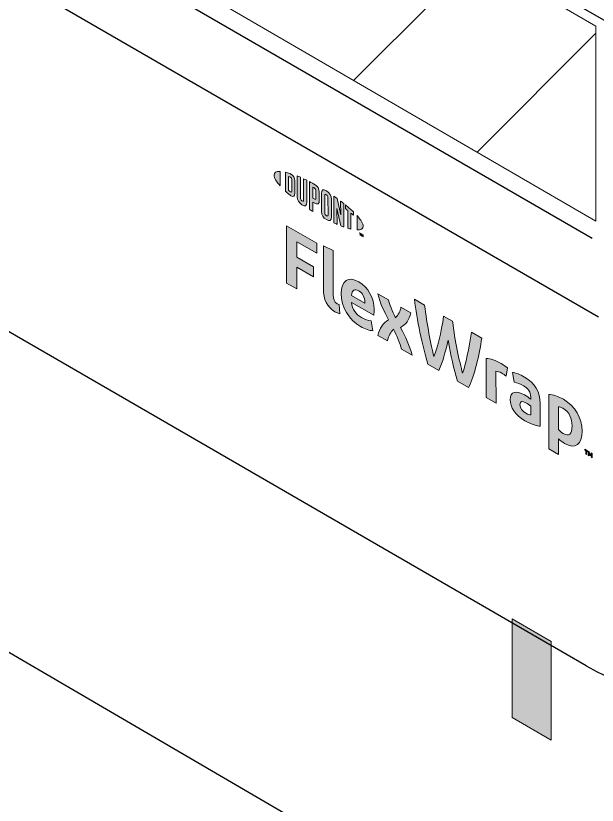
# Model space of a CAD drawing. Extents: x -1337 to 5791, y -3809 to 1769.
# Drawn here: x 3190.6 to 3232.7, y -2975.1 to -2917.9 of the extents above; entities that cross this region are included whole.
import ezdxf

# ---------------------------------------------------------------- set-up
doc = ezdxf.new("R2010")
doc.units = 0
doc.header["$MEASUREMENT"] = 0
for name, color, linetype, lineweight in [('G-ANNO-TTLB', 7, 'Continuous', 0), ('Layer 12', 7, 'Continuous', 0), ('TYVEK', 7, 'Continuous', 0), ('WALL SCRATCH', 7, 'Continuous', 0), ('X-REF - TRACED', 7, 'Continuous', 0)]:
    doc.layers.add(name, color=color, linetype=linetype, lineweight=lineweight)

# ---------------------------------------------------------------- blocks, each defined once
blk = doc.blocks.new('Block_432')
at = {"layer": 'TYVEK', "true_color": 0x003b71, "transparency": 33554687}
h = blk.add_hatch(color=156, dxfattribs=at)
h.dxf.hatch_style = 2
edge = h.paths.add_edge_path()
edge.add_spline(control_points=[(3210.218, -2937.305), (3210.218, -2937.305), (3210.208, -2933.164), (3210.208, -2933.164), (3210.208, -2933.164), (3212.394, -2934.419), (3212.394, -2934.419), (3212.394, -2934.419), (3212.396, -2935.141), (3212.396, -2935.141), (3212.396, -2935.141), (3210.944, -2934.307), (3210.944, -2934.307), (3210.944, -2934.307), (3210.947, -2935.431), (3210.947, -2935.431), (3210.947, -2935.431), (3212.167, -2936.132), (3212.167, -2936.132), (3212.167, -2936.132), (3212.169, -2936.854), (3212.169, -2936.854), (3212.169, -2936.854), (3210.948, -2936.153), (3210.948, -2936.153), (3210.948, -2936.153), (3210.952, -2937.727), (3210.952, -2937.727), (3210.952, -2937.727), (3210.218, -2937.305), (3210.218, -2937.305)], knot_values=[0, 0, 0, 0, 1, 1, 1, 2, 2, 2, 3, 3, 3, 4, 4, 4, 5, 5, 5, 6, 6, 6, 7, 7, 7, 8, 8, 8, 9, 9, 9, 10, 10, 10, 10], degree=3, periodic=0)
h = blk.add_hatch(color=156, dxfattribs=at)
h.dxf.hatch_style = 2
edge = h.paths.add_edge_path()
edge.add_spline(control_points=[(3213.591, -2938.149), (3213.592, -2938.468), (3213.664, -2938.681), (3213.87, -2938.799), (3213.921, -2938.828), (3213.972, -2938.852), (3214.018, -2938.867), (3214.018, -2938.867), (3214.071, -2939.541), (3214.071, -2939.541), (3213.974, -2939.509), (3213.815, -2939.441), (3213.712, -2939.382), (3213.122, -2939.043), (3212.885, -2938.464), (3212.884, -2937.754), (3212.884, -2937.754), (3212.876, -2934.595), (3212.876, -2934.595), (3212.876, -2934.595), (3213.584, -2934.955), (3213.584, -2934.955), (3213.584, -2934.955), (3213.591, -2938.149), (3213.591, -2938.149)], knot_values=[0, 0, 0, 0, 1, 1, 1, 2, 2, 2, 3, 3, 3, 4, 4, 4, 5, 5, 5, 6, 6, 6, 7, 7, 7, 8, 8, 8, 8], degree=3, periodic=0)
h = blk.add_hatch(color=156, dxfattribs=at)
h.dxf.hatch_style = 2
edge = h.paths.add_edge_path()
edge.add_spline(control_points=[(3214.903, -2938.199), (3214.903, -2938.199), (3215.878, -2938.759), (3215.878, -2938.759), (3215.878, -2938.759), (3215.878, -2938.688), (3215.878, -2938.688), (3215.877, -2938.356), (3215.722, -2938.025), (3215.44, -2937.863), (3215.143, -2937.693), (3214.948, -2937.823), (3214.903, -2938.199)], knot_values=[0, 0, 0, 0, 1, 1, 1, 2, 2, 2, 3, 3, 3, 4, 4, 4, 4], degree=3, periodic=0)
edge = h.paths.add_edge_path()
edge.add_spline(control_points=[(3216.462, -2940.76), (3216.236, -2940.748), (3215.903, -2940.64), (3215.564, -2940.445), (3214.738, -2939.971), (3214.172, -2939.044), (3214.17, -2938.062), (3214.168, -2937.121), (3214.684, -2936.78), (3215.439, -2937.213), (3216.111, -2937.599), (3216.553, -2938.402), (3216.555, -2939.195), (3216.556, -2939.372), (3216.546, -2939.52), (3216.536, -2939.632), (3216.536, -2939.632), (3214.915, -2938.702), (3214.915, -2938.702), (3214.982, -2939.213), (3215.224, -2939.565), (3215.634, -2939.8), (3215.886, -2939.945), (3216.127, -2940.018), (3216.347, -2940.038), (3216.347, -2940.038), (3216.462, -2940.76), (3216.462, -2940.76)], knot_values=[0, 0, 0, 0, 1, 1, 1, 2, 2, 2, 3, 3, 3, 4, 4, 4, 5, 5, 5, 6, 6, 6, 7, 7, 7, 8, 8, 8, 9, 9, 9, 9], degree=3, periodic=0)
h = blk.add_hatch(color=156, dxfattribs=at)
h.dxf.hatch_style = 2
edge = h.paths.add_edge_path()
edge.add_spline(control_points=[(3217.602, -2939.961), (3217.257, -2939.326), (3216.984, -2938.762), (3216.824, -2938.079), (3216.824, -2938.079), (3217.588, -2938.518), (3217.588, -2938.518), (3217.656, -2938.822), (3217.882, -2939.354), (3218.109, -2939.821), (3218.298, -2939.604), (3218.461, -2939.35), (3218.496, -2939.039), (3218.496, -2939.039), (3219.214, -2939.451), (3219.214, -2939.451), (3219.083, -2939.99), (3218.858, -2940.292), (3218.474, -2940.527), (3218.845, -2941.218), (3219.097, -2941.776), (3219.309, -2942.524), (3219.309, -2942.524), (3218.545, -2942.085), (3218.545, -2942.085), (3218.436, -2941.692), (3218.179, -2941.101), (3217.962, -2940.652), (3217.768, -2940.866), (3217.584, -2941.115), (3217.514, -2941.493), (3217.514, -2941.493), (3216.826, -2941.099), (3216.826, -2941.099), (3216.953, -2940.557), (3217.193, -2940.222), (3217.602, -2939.961)], knot_values=[0, 0, 0, 0, 1, 1, 1, 2, 2, 2, 3, 3, 3, 4, 4, 4, 5, 5, 5, 6, 6, 6, 7, 7, 7, 8, 8, 8, 9, 9, 9, 10, 10, 10, 11, 11, 11, 12, 12, 12, 12], degree=3, periodic=0)
h = blk.add_hatch(color=156, dxfattribs=at)
h.dxf.hatch_style = 2
edge = h.paths.add_edge_path()
edge.add_spline(control_points=[(3223.603, -2940.854), (3223.603, -2940.854), (3224.352, -2941.284), (3224.352, -2941.284), (3224.161, -2942.551), (3223.826, -2943.983), (3223.393, -2944.869), (3223.393, -2944.869), (3222.587, -2944.406), (3222.587, -2944.406), (3222.334, -2943.523), (3222.106, -2942.523), (3221.914, -2941.444), (3221.721, -2942.302), (3221.503, -2943.045), (3221.248, -2943.638), (3221.248, -2943.638), (3220.443, -2943.175), (3220.443, -2943.175), (3220.03, -2941.804), (3219.661, -2939.968), (3219.468, -2938.481), (3219.468, -2938.481), (3220.212, -2938.908), (3220.212, -2938.908), (3220.374, -2940.247), (3220.665, -2941.814), (3220.877, -2942.627), (3221.096, -2942.061), (3221.436, -2940.898), (3221.582, -2939.694), (3221.582, -2939.694), (3222.239, -2940.071), (3222.239, -2940.071), (3222.396, -2941.449), (3222.732, -2943.001), (3222.96, -2943.823), (3223.163, -2943.248), (3223.452, -2942.014), (3223.603, -2940.854)], knot_values=[0, 0, 0, 0, 1, 1, 1, 2, 2, 2, 3, 3, 3, 4, 4, 4, 5, 5, 5, 6, 6, 6, 7, 7, 7, 8, 8, 8, 9, 9, 9, 10, 10, 10, 11, 11, 11, 12, 12, 12, 13, 13, 13, 13], degree=3, periodic=0)
h = blk.add_hatch(color=156, dxfattribs=at)
h.dxf.hatch_style = 2
edge = h.paths.add_edge_path()
edge.add_spline(control_points=[(3225.745, -2943.13), (3225.93, -2943.236), (3226.104, -2943.36), (3226.207, -2943.448), (3226.207, -2943.448), (3226.106, -2944.058), (3226.106, -2944.058), (3226.019, -2943.972), (3225.911, -2943.898), (3225.803, -2943.837), (3225.613, -2943.728), (3225.485, -2943.695), (3225.378, -2943.693), (3225.378, -2943.693), (3225.383, -2946.011), (3225.383, -2946.011), (3225.383, -2946.011), (3224.675, -2945.605), (3224.675, -2945.605), (3224.675, -2945.605), (3224.668, -2942.772), (3224.668, -2942.772), (3224.945, -2942.771), (3225.376, -2942.918), (3225.745, -2943.13)], knot_values=[0, 0, 0, 0, 1, 1, 1, 2, 2, 2, 3, 3, 3, 4, 4, 4, 5, 5, 5, 6, 6, 6, 7, 7, 7, 8, 8, 8, 8], degree=3, periodic=0)
h = blk.add_hatch(color=156, dxfattribs=at)
h.dxf.hatch_style = 2
edge = h.paths.add_edge_path()
edge.add_spline(control_points=[(3227.901, -2946.86), (3227.901, -2946.86), (3227.899, -2946.227), (3227.899, -2946.227), (3227.781, -2946.13), (3227.658, -2946.041), (3227.535, -2945.971), (3227.299, -2945.835), (3227.114, -2945.836), (3227.115, -2946.114), (3227.116, -2946.362), (3227.27, -2946.581), (3227.542, -2946.737), (3227.696, -2946.825), (3227.824, -2946.863), (3227.901, -2946.86)], knot_values=[0, 0, 0, 0, 1, 1, 1, 2, 2, 2, 3, 3, 3, 4, 4, 4, 5, 5, 5, 5], degree=3, periodic=0)
edge = h.paths.add_edge_path()
edge.add_spline(control_points=[(3227.471, -2947.281), (3226.769, -2946.878), (3226.414, -2946.278), (3226.412, -2945.746), (3226.411, -2945.16), (3226.826, -2945.056), (3227.441, -2945.403), (3227.585, -2945.486), (3227.77, -2945.615), (3227.898, -2945.713), (3227.898, -2945.713), (3227.898, -2945.571), (3227.898, -2945.571), (3227.897, -2945.21), (3227.717, -2944.935), (3227.373, -2944.738), (3227.147, -2944.608), (3226.906, -2944.511), (3226.696, -2944.491), (3226.696, -2944.491), (3226.566, -2943.778), (3226.566, -2943.778), (3226.787, -2943.799), (3227.141, -2943.931), (3227.453, -2944.111), (3228.208, -2944.543), (3228.583, -2945.22), (3228.585, -2946.018), (3228.585, -2946.018), (3228.589, -2947.663), (3228.589, -2947.663), (3228.379, -2947.666), (3227.984, -2947.576), (3227.471, -2947.281)], knot_values=[0, 0, 0, 0, 1, 1, 1, 2, 2, 2, 3, 3, 3, 4, 4, 4, 5, 5, 5, 6, 6, 6, 7, 7, 7, 8, 8, 8, 9, 9, 9, 10, 10, 10, 11, 11, 11, 11], degree=3, periodic=0)
h = blk.add_hatch(color=156, dxfattribs=at)
h.dxf.hatch_style = 2
edge = h.paths.add_edge_path()
edge.add_spline(control_points=[(3230.235, -2948.194), (3230.686, -2948.453), (3230.896, -2948.255), (3230.894, -2947.646), (3230.893, -2947.113), (3230.697, -2946.646), (3230.231, -2946.378), (3230.102, -2946.305), (3230.01, -2946.281), (3229.902, -2946.267), (3229.902, -2946.267), (3229.906, -2947.923), (3229.906, -2947.923), (3230.004, -2948.026), (3230.086, -2948.109), (3230.235, -2948.194)], knot_values=[0, 0, 0, 0, 1, 1, 1, 2, 2, 2, 3, 3, 3, 4, 4, 4, 5, 5, 5, 5], degree=3, periodic=0)
edge = h.paths.add_edge_path()
edge.add_spline(control_points=[(3230.339, -2948.916), (3230.16, -2948.813), (3230.036, -2948.718), (3229.908, -2948.591), (3229.908, -2948.591), (3229.911, -2949.715), (3229.911, -2949.715), (3229.911, -2949.715), (3229.208, -2949.312), (3229.208, -2949.312), (3229.208, -2949.312), (3229.198, -2945.366), (3229.198, -2945.366), (3229.49, -2945.38), (3229.901, -2945.515), (3230.265, -2945.725), (3231.106, -2946.208), (3231.61, -2947.088), (3231.613, -2948.034), (3231.615, -2949.004), (3231.14, -2949.375), (3230.339, -2948.916)], knot_values=[0, 0, 0, 0, 1, 1, 1, 2, 2, 2, 3, 3, 3, 4, 4, 4, 5, 5, 5, 6, 6, 6, 7, 7, 7, 7], degree=3, periodic=0)
h = blk.add_hatch(color=156, dxfattribs=at)
h.dxf.hatch_style = 2
edge = h.paths.add_edge_path()
edge.add_spline(control_points=[(3232.121, -2949.521), (3232.147, -2949.608), (3232.172, -2949.675), (3232.203, -2949.745), (3232.233, -2949.71), (3232.254, -2949.67), (3232.28, -2949.612), (3232.28, -2949.612), (3232.353, -2949.654), (3232.353, -2949.654), (3232.353, -2949.654), (3232.354, -2949.96), (3232.354, -2949.96), (3232.354, -2949.96), (3232.29, -2949.923), (3232.29, -2949.923), (3232.29, -2949.923), (3232.289, -2949.782), (3232.289, -2949.782), (3232.289, -2949.782), (3232.293, -2949.736), (3232.293, -2949.736), (3232.272, -2949.77), (3232.248, -2949.805), (3232.226, -2949.831), (3232.226, -2949.831), (3232.177, -2949.803), (3232.177, -2949.803), (3232.155, -2949.751), (3232.13, -2949.687), (3232.108, -2949.628), (3232.108, -2949.628), (3232.112, -2949.68), (3232.112, -2949.68), (3232.112, -2949.68), (3232.112, -2949.821), (3232.112, -2949.821), (3232.112, -2949.821), (3232.048, -2949.784), (3232.048, -2949.784), (3232.048, -2949.784), (3232.047, -2949.478), (3232.047, -2949.478), (3232.047, -2949.478), (3232.121, -2949.521), (3232.121, -2949.521)], knot_values=[0, 0, 0, 0, 1, 1, 1, 2, 2, 2, 3, 3, 3, 4, 4, 4, 5, 5, 5, 6, 6, 6, 7, 7, 7, 8, 8, 8, 9, 9, 9, 10, 10, 10, 11, 11, 11, 12, 12, 12, 13, 13, 13, 14, 14, 14, 15, 15, 15, 15], degree=3, periodic=0)
edge = h.paths.add_edge_path()
edge.add_spline(control_points=[(3231.875, -2949.447), (3231.875, -2949.447), (3231.803, -2949.406), (3231.803, -2949.406), (3231.803, -2949.406), (3231.803, -2949.338), (3231.803, -2949.338), (3231.803, -2949.338), (3232.018, -2949.462), (3232.018, -2949.462), (3232.018, -2949.462), (3232.018, -2949.529), (3232.018, -2949.529), (3232.018, -2949.529), (3231.946, -2949.488), (3231.946, -2949.488), (3231.946, -2949.488), (3231.947, -2949.726), (3231.947, -2949.726), (3231.947, -2949.726), (3231.875, -2949.685), (3231.875, -2949.685), (3231.875, -2949.685), (3231.875, -2949.447), (3231.875, -2949.447)], knot_values=[0, 0, 0, 0, 1, 1, 1, 2, 2, 2, 3, 3, 3, 4, 4, 4, 5, 5, 5, 6, 6, 6, 7, 7, 7, 8, 8, 8, 8], degree=3, periodic=0)
at = {"layer": 'TYVEK'}
for points, knots in [([(3210.218, -2937.305), (3210.218, -2937.305), (3210.208, -2933.164), (3210.208, -2933.164), (3210.208, -2933.164), (3212.394, -2934.419), (3212.394, -2934.419), (3212.394, -2934.419), (3212.396, -2935.141), (3212.396, -2935.141), (3212.396, -2935.141), (3210.944, -2934.307), (3210.944, -2934.307), (3210.944, -2934.307), (3210.947, -2935.431), (3210.947, -2935.431), (3210.947, -2935.431), (3212.167, -2936.132), (3212.167, -2936.132), (3212.167, -2936.132), (3212.169, -2936.854), (3212.169, -2936.854), (3212.169, -2936.854), (3210.948, -2936.153), (3210.948, -2936.153), (3210.948, -2936.153), (3210.952, -2937.727), (3210.952, -2937.727), (3210.952, -2937.727), (3210.218, -2937.305), (3210.218, -2937.305)], [0, 0, 0, 0, 1, 1, 1, 2, 2, 2, 3, 3, 3, 4, 4, 4, 5, 5, 5, 6, 6, 6, 7, 7, 7, 8, 8, 8, 9, 9, 9, 10, 10, 10, 10]), ([(3213.591, -2938.149), (3213.592, -2938.468), (3213.664, -2938.681), (3213.87, -2938.799), (3213.921, -2938.828), (3213.972, -2938.852), (3214.018, -2938.867), (3214.018, -2938.867), (3214.071, -2939.541), (3214.071, -2939.541), (3213.974, -2939.509), (3213.815, -2939.441), (3213.712, -2939.382), (3213.122, -2939.043), (3212.885, -2938.464), (3212.884, -2937.754), (3212.884, -2937.754), (3212.876, -2934.595), (3212.876, -2934.595), (3212.876, -2934.595), (3213.584, -2934.955), (3213.584, -2934.955), (3213.584, -2934.955), (3213.591, -2938.149), (3213.591, -2938.149)], [0, 0, 0, 0, 1, 1, 1, 2, 2, 2, 3, 3, 3, 4, 4, 4, 5, 5, 5, 6, 6, 6, 7, 7, 7, 8, 8, 8, 8]), ([(3216.462, -2940.76), (3216.236, -2940.748), (3215.903, -2940.64), (3215.564, -2940.445), (3214.738, -2939.971), (3214.172, -2939.044), (3214.17, -2938.062), (3214.168, -2937.121), (3214.684, -2936.78), (3215.439, -2937.213), (3216.111, -2937.599), (3216.553, -2938.402), (3216.555, -2939.195), (3216.556, -2939.372), (3216.546, -2939.52), (3216.536, -2939.632), (3216.536, -2939.632), (3214.915, -2938.702), (3214.915, -2938.702), (3214.982, -2939.213), (3215.224, -2939.565), (3215.634, -2939.8), (3215.886, -2939.945), (3216.127, -2940.018), (3216.347, -2940.038), (3216.347, -2940.038), (3216.462, -2940.76), (3216.462, -2940.76)], [0, 0, 0, 0, 1, 1, 1, 2, 2, 2, 3, 3, 3, 4, 4, 4, 5, 5, 5, 6, 6, 6, 7, 7, 7, 8, 8, 8, 9, 9, 9, 9]), ([(3214.903, -2938.199), (3214.903, -2938.199), (3215.878, -2938.759), (3215.878, -2938.759), (3215.878, -2938.759), (3215.878, -2938.688), (3215.878, -2938.688), (3215.877, -2938.356), (3215.722, -2938.025), (3215.44, -2937.863), (3215.143, -2937.693), (3214.948, -2937.823), (3214.903, -2938.199)], [0, 0, 0, 0, 1, 1, 1, 2, 2, 2, 3, 3, 3, 4, 4, 4, 4]), ([(3217.602, -2939.961), (3217.257, -2939.326), (3216.984, -2938.762), (3216.824, -2938.079), (3216.824, -2938.079), (3217.588, -2938.518), (3217.588, -2938.518), (3217.656, -2938.822), (3217.882, -2939.354), (3218.109, -2939.821), (3218.298, -2939.604), (3218.461, -2939.35), (3218.496, -2939.039), (3218.496, -2939.039), (3219.214, -2939.451), (3219.214, -2939.451), (3219.083, -2939.99), (3218.858, -2940.292), (3218.474, -2940.527), (3218.845, -2941.218), (3219.097, -2941.776), (3219.309, -2942.524), (3219.309, -2942.524), (3218.545, -2942.085), (3218.545, -2942.085), (3218.436, -2941.692), (3218.179, -2941.101), (3217.962, -2940.652), (3217.768, -2940.866), (3217.584, -2941.115), (3217.514, -2941.493), (3217.514, -2941.493), (3216.826, -2941.099), (3216.826, -2941.099), (3216.953, -2940.557), (3217.193, -2940.222), (3217.602, -2939.961)], [0, 0, 0, 0, 1, 1, 1, 2, 2, 2, 3, 3, 3, 4, 4, 4, 5, 5, 5, 6, 6, 6, 7, 7, 7, 8, 8, 8, 9, 9, 9, 10, 10, 10, 11, 11, 11, 12, 12, 12, 12]), ([(3223.603, -2940.854), (3223.603, -2940.854), (3224.352, -2941.284), (3224.352, -2941.284), (3224.161, -2942.551), (3223.826, -2943.983), (3223.393, -2944.869), (3223.393, -2944.869), (3222.587, -2944.406), (3222.587, -2944.406), (3222.334, -2943.523), (3222.106, -2942.523), (3221.914, -2941.444), (3221.721, -2942.302), (3221.503, -2943.045), (3221.248, -2943.638), (3221.248, -2943.638), (3220.443, -2943.175), (3220.443, -2943.175), (3220.03, -2941.804), (3219.661, -2939.968), (3219.468, -2938.481), (3219.468, -2938.481), (3220.212, -2938.908), (3220.212, -2938.908), (3220.374, -2940.247), (3220.665, -2941.814), (3220.877, -2942.627), (3221.096, -2942.061), (3221.436, -2940.898), (3221.582, -2939.694), (3221.582, -2939.694), (3222.239, -2940.071), (3222.239, -2940.071), (3222.396, -2941.449), (3222.732, -2943.001), (3222.96, -2943.823), (3223.163, -2943.248), (3223.452, -2942.014), (3223.603, -2940.854)], [0, 0, 0, 0, 1, 1, 1, 2, 2, 2, 3, 3, 3, 4, 4, 4, 5, 5, 5, 6, 6, 6, 7, 7, 7, 8, 8, 8, 9, 9, 9, 10, 10, 10, 11, 11, 11, 12, 12, 12, 13, 13, 13, 13]), ([(3225.745, -2943.13), (3225.93, -2943.236), (3226.104, -2943.36), (3226.207, -2943.448), (3226.207, -2943.448), (3226.106, -2944.058), (3226.106, -2944.058), (3226.019, -2943.972), (3225.911, -2943.898), (3225.803, -2943.837), (3225.613, -2943.728), (3225.485, -2943.695), (3225.378, -2943.693), (3225.378, -2943.693), (3225.383, -2946.011), (3225.383, -2946.011), (3225.383, -2946.011), (3224.675, -2945.605), (3224.675, -2945.605), (3224.675, -2945.605), (3224.668, -2942.772), (3224.668, -2942.772), (3224.945, -2942.771), (3225.376, -2942.918), (3225.745, -2943.13)], [0, 0, 0, 0, 1, 1, 1, 2, 2, 2, 3, 3, 3, 4, 4, 4, 5, 5, 5, 6, 6, 6, 7, 7, 7, 8, 8, 8, 8]), ([(3227.471, -2947.281), (3226.769, -2946.878), (3226.414, -2946.278), (3226.412, -2945.746), (3226.411, -2945.16), (3226.826, -2945.056), (3227.441, -2945.403), (3227.585, -2945.486), (3227.77, -2945.615), (3227.898, -2945.713), (3227.898, -2945.713), (3227.898, -2945.571), (3227.898, -2945.571), (3227.897, -2945.21), (3227.717, -2944.935), (3227.373, -2944.738), (3227.147, -2944.608), (3226.906, -2944.511), (3226.696, -2944.491), (3226.696, -2944.491), (3226.566, -2943.778), (3226.566, -2943.778), (3226.787, -2943.799), (3227.141, -2943.931), (3227.453, -2944.111), (3228.208, -2944.543), (3228.583, -2945.22), (3228.585, -2946.018), (3228.585, -2946.018), (3228.589, -2947.663), (3228.589, -2947.663), (3228.379, -2947.666), (3227.984, -2947.576), (3227.471, -2947.281)], [0, 0, 0, 0, 1, 1, 1, 2, 2, 2, 3, 3, 3, 4, 4, 4, 5, 5, 5, 6, 6, 6, 7, 7, 7, 8, 8, 8, 9, 9, 9, 10, 10, 10, 11, 11, 11, 11]), ([(3230.339, -2948.916), (3230.16, -2948.813), (3230.036, -2948.718), (3229.908, -2948.591), (3229.908, -2948.591), (3229.911, -2949.715), (3229.911, -2949.715), (3229.911, -2949.715), (3229.208, -2949.312), (3229.208, -2949.312), (3229.208, -2949.312), (3229.198, -2945.366), (3229.198, -2945.366), (3229.49, -2945.38), (3229.901, -2945.515), (3230.265, -2945.725), (3231.106, -2946.208), (3231.61, -2947.088), (3231.613, -2948.034), (3231.615, -2949.004), (3231.14, -2949.375), (3230.339, -2948.916)], [0, 0, 0, 0, 1, 1, 1, 2, 2, 2, 3, 3, 3, 4, 4, 4, 5, 5, 5, 6, 6, 6, 7, 7, 7, 7]), ([(3227.901, -2946.86), (3227.901, -2946.86), (3227.899, -2946.227), (3227.899, -2946.227), (3227.781, -2946.13), (3227.658, -2946.041), (3227.535, -2945.971), (3227.299, -2945.835), (3227.114, -2945.836), (3227.115, -2946.114), (3227.116, -2946.362), (3227.27, -2946.581), (3227.542, -2946.737), (3227.696, -2946.825), (3227.824, -2946.863), (3227.901, -2946.86)], [0, 0, 0, 0, 1, 1, 1, 2, 2, 2, 3, 3, 3, 4, 4, 4, 5, 5, 5, 5]), ([(3230.235, -2948.194), (3230.686, -2948.453), (3230.896, -2948.255), (3230.894, -2947.646), (3230.893, -2947.113), (3230.697, -2946.646), (3230.231, -2946.378), (3230.102, -2946.305), (3230.01, -2946.281), (3229.902, -2946.267), (3229.902, -2946.267), (3229.906, -2947.923), (3229.906, -2947.923), (3230.004, -2948.026), (3230.086, -2948.109), (3230.235, -2948.194)], [0, 0, 0, 0, 1, 1, 1, 2, 2, 2, 3, 3, 3, 4, 4, 4, 5, 5, 5, 5]), ([(3231.875, -2949.447), (3231.875, -2949.447), (3231.803, -2949.406), (3231.803, -2949.406), (3231.803, -2949.406), (3231.803, -2949.338), (3231.803, -2949.338), (3231.803, -2949.338), (3232.018, -2949.462), (3232.018, -2949.462), (3232.018, -2949.462), (3232.018, -2949.529), (3232.018, -2949.529), (3232.018, -2949.529), (3231.946, -2949.488), (3231.946, -2949.488), (3231.946, -2949.488), (3231.947, -2949.726), (3231.947, -2949.726), (3231.947, -2949.726), (3231.875, -2949.685), (3231.875, -2949.685), (3231.875, -2949.685), (3231.875, -2949.447), (3231.875, -2949.447)], [0, 0, 0, 0, 1, 1, 1, 2, 2, 2, 3, 3, 3, 4, 4, 4, 5, 5, 5, 6, 6, 6, 7, 7, 7, 8, 8, 8, 8]), ([(3232.121, -2949.521), (3232.147, -2949.608), (3232.172, -2949.675), (3232.203, -2949.745), (3232.233, -2949.71), (3232.254, -2949.67), (3232.28, -2949.612), (3232.28, -2949.612), (3232.353, -2949.654), (3232.353, -2949.654), (3232.353, -2949.654), (3232.354, -2949.96), (3232.354, -2949.96), (3232.354, -2949.96), (3232.29, -2949.923), (3232.29, -2949.923), (3232.29, -2949.923), (3232.289, -2949.782), (3232.289, -2949.782), (3232.289, -2949.782), (3232.293, -2949.736), (3232.293, -2949.736), (3232.272, -2949.77), (3232.248, -2949.805), (3232.226, -2949.831), (3232.226, -2949.831), (3232.177, -2949.803), (3232.177, -2949.803), (3232.155, -2949.751), (3232.13, -2949.687), (3232.108, -2949.628), (3232.108, -2949.628), (3232.112, -2949.68), (3232.112, -2949.68), (3232.112, -2949.68), (3232.112, -2949.821), (3232.112, -2949.821), (3232.112, -2949.821), (3232.048, -2949.784), (3232.048, -2949.784), (3232.048, -2949.784), (3232.047, -2949.478), (3232.047, -2949.478), (3232.047, -2949.478), (3232.121, -2949.521), (3232.121, -2949.521)], [0, 0, 0, 0, 1, 1, 1, 2, 2, 2, 3, 3, 3, 4, 4, 4, 5, 5, 5, 6, 6, 6, 7, 7, 7, 8, 8, 8, 9, 9, 9, 10, 10, 10, 11, 11, 11, 12, 12, 12, 13, 13, 13, 14, 14, 14, 15, 15, 15, 15])]:
    blk.add_open_spline(points, degree=3, knots=knots, dxfattribs=at)
blk = doc.blocks.new('Block_433')
at = {"layer": 'TYVEK', "true_color": 0x003b71, "transparency": 33554687}
h = blk.add_hatch(color=156, dxfattribs=at)
h.dxf.hatch_style = 2
edge = h.paths.add_edge_path()
edge.add_spline(control_points=[(3209.306, -2929.486), (3209.306, -2929.677), (3209.467, -2929.947), (3209.747, -2930.26), (3209.747, -2930.26), (3209.745, -2929.221), (3209.745, -2929.221), (3209.465, -2929.212), (3209.306, -2929.297), (3209.306, -2929.486)], knot_values=[0, 0, 0, 0, 1, 1, 1, 2, 2, 2, 3, 3, 3, 3], degree=3, periodic=0)
h = blk.add_hatch(color=156, dxfattribs=at)
h.dxf.hatch_style = 2
edge = h.paths.add_edge_path()
edge.add_spline(control_points=[(3210.587, -2930.646), (3210.587, -2930.726), (3210.546, -2930.728), (3210.496, -2930.7), (3210.458, -2930.678), (3210.398, -2930.627), (3210.349, -2930.584), (3210.349, -2930.584), (3210.347, -2929.59), (3210.347, -2929.59), (3210.395, -2929.603), (3210.455, -2929.621), (3210.494, -2929.643), (3210.543, -2929.672), (3210.585, -2929.722), (3210.585, -2929.802), (3210.585, -2929.802), (3210.587, -2930.646), (3210.587, -2930.646)], knot_values=[0, 0, 0, 0, 1, 1, 1, 2, 2, 2, 3, 3, 3, 4, 4, 4, 5, 5, 5, 6, 6, 6, 6], degree=3, periodic=0)
edge = h.paths.add_edge_path()
edge.add_spline(control_points=[(3210.526, -2929.402), (3210.448, -2929.357), (3210.335, -2929.319), (3210.131, -2929.275), (3210.131, -2929.275), (3210.135, -2930.653), (3210.135, -2930.653), (3210.314, -2930.818), (3210.451, -2930.934), (3210.53, -2930.978), (3210.71, -2931.082), (3210.811, -2931.013), (3210.81, -2930.809), (3210.81, -2930.809), (3210.808, -2929.895), (3210.808, -2929.895), (3210.807, -2929.691), (3210.706, -2929.506), (3210.526, -2929.402)], knot_values=[0, 0, 0, 0, 1, 1, 1, 2, 2, 2, 3, 3, 3, 4, 4, 4, 5, 5, 5, 6, 6, 6, 6], degree=3, periodic=0)
h = blk.add_hatch(color=156, dxfattribs=at)
h.dxf.hatch_style = 2
edge = h.paths.add_edge_path()
edge.add_spline(control_points=[(3211.438, -2931.296), (3211.438, -2931.375), (3211.414, -2931.412), (3211.328, -2931.351), (3211.243, -2931.29), (3211.22, -2931.236), (3211.22, -2931.141), (3211.22, -2931.141), (3211.216, -2929.642), (3211.216, -2929.642), (3211.16, -2929.616), (3211.035, -2929.564), (3210.981, -2929.542), (3210.981, -2929.542), (3210.985, -2931.059), (3210.985, -2931.059), (3210.985, -2931.301), (3211.087, -2931.454), (3211.329, -2931.624), (3211.55, -2931.78), (3211.684, -2931.729), (3211.684, -2931.46), (3211.684, -2931.46), (3211.68, -2929.858), (3211.68, -2929.858), (3211.634, -2929.835), (3211.483, -2929.763), (3211.434, -2929.741), (3211.434, -2929.741), (3211.438, -2931.296), (3211.438, -2931.296)], knot_values=[0, 0, 0, 0, 1, 1, 1, 2, 2, 2, 3, 3, 3, 4, 4, 4, 5, 5, 5, 6, 6, 6, 7, 7, 7, 8, 8, 8, 9, 9, 9, 10, 10, 10, 10], degree=3, periodic=0)
h = blk.add_hatch(color=156, dxfattribs=at)
h.dxf.hatch_style = 2
edge = h.paths.add_edge_path()
edge.add_spline(control_points=[(3212.333, -2931.151), (3212.333, -2931.238), (3212.307, -2931.267), (3212.207, -2931.21), (3212.207, -2931.21), (3212.12, -2931.161), (3212.12, -2931.161), (3212.12, -2931.161), (3212.118, -2930.364), (3212.118, -2930.364), (3212.157, -2930.384), (3212.177, -2930.395), (3212.2, -2930.408), (3212.308, -2930.471), (3212.331, -2930.531), (3212.331, -2930.619), (3212.331, -2930.619), (3212.333, -2931.151), (3212.333, -2931.151)], knot_values=[0, 0, 0, 0, 1, 1, 1, 2, 2, 2, 3, 3, 3, 4, 4, 4, 5, 5, 5, 6, 6, 6, 6], degree=3, periodic=0)
edge = h.paths.add_edge_path()
edge.add_spline(control_points=[(3212.214, -2930.135), (3212.171, -2930.11), (3212.015, -2930.027), (3211.872, -2929.955), (3211.872, -2929.955), (3211.877, -2931.973), (3211.877, -2931.973), (3211.926, -2932.004), (3212.054, -2932.085), (3212.123, -2932.127), (3212.123, -2932.127), (3212.121, -2931.441), (3212.121, -2931.441), (3212.121, -2931.441), (3212.217, -2931.496), (3212.217, -2931.496), (3212.475, -2931.643), (3212.582, -2931.572), (3212.581, -2931.315), (3212.581, -2931.315), (3212.58, -2930.721), (3212.58, -2930.721), (3212.579, -2930.47), (3212.458, -2930.275), (3212.214, -2930.135)], knot_values=[0, 0, 0, 0, 1, 1, 1, 2, 2, 2, 3, 3, 3, 4, 4, 4, 5, 5, 5, 6, 6, 6, 7, 7, 7, 8, 8, 8, 8], degree=3, periodic=0)
h = blk.add_hatch(color=156, dxfattribs=at)
h.dxf.hatch_style = 2
edge = h.paths.add_edge_path()
edge.add_spline(control_points=[(3213.213, -2932.361), (3213.213, -2932.44), (3213.19, -2932.468), (3213.103, -2932.421), (3213.013, -2932.373), (3212.989, -2932.315), (3212.989, -2932.232), (3212.989, -2932.232), (3212.986, -2930.974), (3212.986, -2930.974), (3212.985, -2930.891), (3213.01, -2930.859), (3213.099, -2930.914), (3213.186, -2930.967), (3213.209, -2931.023), (3213.21, -2931.102), (3213.21, -2931.102), (3213.213, -2932.361), (3213.213, -2932.361)], knot_values=[0, 0, 0, 0, 1, 1, 1, 2, 2, 2, 3, 3, 3, 4, 4, 4, 5, 5, 5, 6, 6, 6, 6], degree=3, periodic=0)
edge = h.paths.add_edge_path()
edge.add_spline(control_points=[(3213.099, -2930.632), (3212.871, -2930.488), (3212.735, -2930.526), (3212.736, -2930.792), (3212.736, -2930.792), (3212.739, -2932.112), (3212.739, -2932.112), (3212.74, -2932.393), (3212.863, -2932.579), (3213.104, -2932.705), (3213.339, -2932.828), (3213.462, -2932.796), (3213.461, -2932.497), (3213.461, -2932.497), (3213.458, -2931.237), (3213.458, -2931.237), (3213.457, -2930.953), (3213.346, -2930.788), (3213.099, -2930.632)], knot_values=[0, 0, 0, 0, 1, 1, 1, 2, 2, 2, 3, 3, 3, 4, 4, 4, 5, 5, 5, 6, 6, 6, 6], degree=3, periodic=0)
h = blk.add_hatch(color=156, dxfattribs=at)
h.dxf.hatch_style = 2
edge = h.paths.add_edge_path()
edge.add_spline(control_points=[(3214.142, -2932.353), (3214.142, -2932.353), (3213.867, -2931.171), (3213.867, -2931.171), (3213.793, -2931.117), (3213.703, -2931.054), (3213.634, -2931.007), (3213.634, -2931.007), (3213.639, -2932.944), (3213.639, -2932.944), (3213.687, -2932.966), (3213.811, -2933.021), (3213.875, -2933.049), (3213.875, -2933.049), (3213.853, -2931.896), (3213.853, -2931.896), (3213.853, -2931.896), (3214.144, -2933.158), (3214.144, -2933.158), (3214.206, -2933.183), (3214.295, -2933.216), (3214.354, -2933.237), (3214.354, -2933.237), (3214.35, -2931.535), (3214.35, -2931.535), (3214.289, -2931.486), (3214.177, -2931.4), (3214.123, -2931.36), (3214.123, -2931.36), (3214.142, -2932.353), (3214.142, -2932.353)], knot_values=[0, 0, 0, 0, 1, 1, 1, 2, 2, 2, 3, 3, 3, 4, 4, 4, 5, 5, 5, 6, 6, 6, 7, 7, 7, 8, 8, 8, 9, 9, 9, 10, 10, 10, 10], degree=3, periodic=0)
h = blk.add_hatch(color=156, dxfattribs=at)
h.dxf.hatch_style = 2
edge = h.paths.add_edge_path()
edge.add_spline(control_points=[(3214.472, -2931.902), (3214.533, -2931.95), (3214.593, -2931.998), (3214.652, -2932.047), (3214.652, -2932.047), (3214.655, -2933.335), (3214.655, -2933.335), (3214.709, -2933.351), (3214.808, -2933.378), (3214.875, -2933.394), (3214.875, -2933.394), (3214.872, -2932.234), (3214.872, -2932.234), (3214.936, -2932.29), (3214.996, -2932.343), (3215.052, -2932.393), (3215.052, -2932.393), (3215.051, -2932.145), (3215.051, -2932.145), (3214.877, -2931.975), (3214.69, -2931.811), (3214.472, -2931.633), (3214.472, -2931.633), (3214.472, -2931.902), (3214.472, -2931.902)], knot_values=[0, 0, 0, 0, 1, 1, 1, 2, 2, 2, 3, 3, 3, 4, 4, 4, 5, 5, 5, 6, 6, 6, 7, 7, 7, 8, 8, 8, 8], degree=3, periodic=0)
h = blk.add_hatch(color=156, dxfattribs=at)
h.dxf.hatch_style = 2
edge = h.paths.add_edge_path()
edge.add_spline(control_points=[(3215.757, -2933.19), (3215.758, -2933.38), (3215.597, -2933.466), (3215.318, -2933.459), (3215.318, -2933.459), (3215.316, -2932.419), (3215.316, -2932.419), (3215.596, -2932.732), (3215.757, -2933.001), (3215.757, -2933.19)], knot_values=[0, 0, 0, 0, 1, 1, 1, 2, 2, 2, 3, 3, 3, 3], degree=3, periodic=0)
h = blk.add_hatch(color=156, dxfattribs=at)
h.dxf.hatch_style = 2
edge = h.paths.add_edge_path()
edge.add_spline(control_points=[(3215.628, -2933.74), (3215.628, -2933.74), (3215.654, -2933.756), (3215.654, -2933.756), (3215.654, -2933.756), (3215.694, -2933.849), (3215.694, -2933.849), (3215.694, -2933.849), (3215.733, -2933.801), (3215.733, -2933.801), (3215.733, -2933.801), (3215.759, -2933.816), (3215.759, -2933.816), (3215.759, -2933.816), (3215.759, -2933.965), (3215.759, -2933.965), (3215.759, -2933.965), (3215.735, -2933.952), (3215.735, -2933.952), (3215.735, -2933.952), (3215.735, -2933.845), (3215.735, -2933.845), (3215.735, -2933.845), (3215.695, -2933.894), (3215.695, -2933.894), (3215.695, -2933.894), (3215.692, -2933.892), (3215.692, -2933.892), (3215.692, -2933.892), (3215.652, -2933.798), (3215.652, -2933.798), (3215.652, -2933.798), (3215.652, -2933.904), (3215.652, -2933.904), (3215.652, -2933.904), (3215.628, -2933.89), (3215.628, -2933.89), (3215.628, -2933.89), (3215.628, -2933.74), (3215.628, -2933.74)], knot_values=[0, 0, 0, 0, 1, 1, 1, 2, 2, 2, 3, 3, 3, 4, 4, 4, 5, 5, 5, 6, 6, 6, 7, 7, 7, 8, 8, 8, 9, 9, 9, 10, 10, 10, 11, 11, 11, 12, 12, 12, 13, 13, 13, 13], degree=3, periodic=0)
edge = h.paths.add_edge_path()
edge.add_spline(control_points=[(3215.535, -2933.713), (3215.535, -2933.713), (3215.495, -2933.69), (3215.495, -2933.69), (3215.495, -2933.69), (3215.495, -2933.664), (3215.495, -2933.664), (3215.495, -2933.664), (3215.6, -2933.724), (3215.6, -2933.724), (3215.6, -2933.724), (3215.6, -2933.751), (3215.6, -2933.751), (3215.6, -2933.751), (3215.56, -2933.728), (3215.56, -2933.728), (3215.56, -2933.728), (3215.56, -2933.851), (3215.56, -2933.851), (3215.56, -2933.851), (3215.535, -2933.837), (3215.535, -2933.837), (3215.535, -2933.837), (3215.535, -2933.713), (3215.535, -2933.713)], knot_values=[0, 0, 0, 0, 1, 1, 1, 2, 2, 2, 3, 3, 3, 4, 4, 4, 5, 5, 5, 6, 6, 6, 7, 7, 7, 8, 8, 8, 8], degree=3, periodic=0)
at = {"layer": 'TYVEK'}
for points, knots in [([(3209.306, -2929.486), (3209.306, -2929.677), (3209.467, -2929.947), (3209.747, -2930.26), (3209.747, -2930.26), (3209.745, -2929.221), (3209.745, -2929.221), (3209.465, -2929.212), (3209.306, -2929.297), (3209.306, -2929.486)], [0, 0, 0, 0, 1, 1, 1, 2, 2, 2, 3, 3, 3, 3]), ([(3210.526, -2929.402), (3210.448, -2929.357), (3210.335, -2929.319), (3210.131, -2929.275), (3210.131, -2929.275), (3210.135, -2930.653), (3210.135, -2930.653), (3210.314, -2930.818), (3210.451, -2930.934), (3210.53, -2930.978), (3210.71, -2931.082), (3210.811, -2931.013), (3210.81, -2930.809), (3210.81, -2930.809), (3210.808, -2929.895), (3210.808, -2929.895), (3210.807, -2929.691), (3210.706, -2929.506), (3210.526, -2929.402)], [0, 0, 0, 0, 1, 1, 1, 2, 2, 2, 3, 3, 3, 4, 4, 4, 5, 5, 5, 6, 6, 6, 6]), ([(3210.587, -2930.646), (3210.587, -2930.726), (3210.546, -2930.728), (3210.496, -2930.7), (3210.458, -2930.678), (3210.398, -2930.627), (3210.349, -2930.584), (3210.349, -2930.584), (3210.347, -2929.59), (3210.347, -2929.59), (3210.395, -2929.603), (3210.455, -2929.621), (3210.494, -2929.643), (3210.543, -2929.672), (3210.585, -2929.722), (3210.585, -2929.802), (3210.585, -2929.802), (3210.587, -2930.646), (3210.587, -2930.646)], [0, 0, 0, 0, 1, 1, 1, 2, 2, 2, 3, 3, 3, 4, 4, 4, 5, 5, 5, 6, 6, 6, 6]), ([(3211.438, -2931.296), (3211.438, -2931.375), (3211.414, -2931.412), (3211.328, -2931.351), (3211.243, -2931.29), (3211.22, -2931.236), (3211.22, -2931.141), (3211.22, -2931.141), (3211.216, -2929.642), (3211.216, -2929.642), (3211.16, -2929.616), (3211.035, -2929.564), (3210.981, -2929.542), (3210.981, -2929.542), (3210.985, -2931.059), (3210.985, -2931.059), (3210.985, -2931.301), (3211.087, -2931.454), (3211.329, -2931.624), (3211.55, -2931.78), (3211.684, -2931.729), (3211.684, -2931.46), (3211.684, -2931.46), (3211.68, -2929.858), (3211.68, -2929.858), (3211.634, -2929.835), (3211.483, -2929.763), (3211.434, -2929.741), (3211.434, -2929.741), (3211.438, -2931.296), (3211.438, -2931.296)], [0, 0, 0, 0, 1, 1, 1, 2, 2, 2, 3, 3, 3, 4, 4, 4, 5, 5, 5, 6, 6, 6, 7, 7, 7, 8, 8, 8, 9, 9, 9, 10, 10, 10, 10]), ([(3212.214, -2930.135), (3212.171, -2930.11), (3212.015, -2930.027), (3211.872, -2929.955), (3211.872, -2929.955), (3211.877, -2931.973), (3211.877, -2931.973), (3211.926, -2932.004), (3212.054, -2932.085), (3212.123, -2932.127), (3212.123, -2932.127), (3212.121, -2931.441), (3212.121, -2931.441), (3212.121, -2931.441), (3212.217, -2931.496), (3212.217, -2931.496), (3212.475, -2931.643), (3212.582, -2931.572), (3212.581, -2931.315), (3212.581, -2931.315), (3212.58, -2930.721), (3212.58, -2930.721), (3212.579, -2930.47), (3212.458, -2930.275), (3212.214, -2930.135)], [0, 0, 0, 0, 1, 1, 1, 2, 2, 2, 3, 3, 3, 4, 4, 4, 5, 5, 5, 6, 6, 6, 7, 7, 7, 8, 8, 8, 8]), ([(3212.333, -2931.151), (3212.333, -2931.238), (3212.307, -2931.267), (3212.207, -2931.21), (3212.207, -2931.21), (3212.12, -2931.161), (3212.12, -2931.161), (3212.12, -2931.161), (3212.118, -2930.364), (3212.118, -2930.364), (3212.157, -2930.384), (3212.177, -2930.395), (3212.2, -2930.408), (3212.308, -2930.471), (3212.331, -2930.531), (3212.331, -2930.619), (3212.331, -2930.619), (3212.333, -2931.151), (3212.333, -2931.151)], [0, 0, 0, 0, 1, 1, 1, 2, 2, 2, 3, 3, 3, 4, 4, 4, 5, 5, 5, 6, 6, 6, 6]), ([(3213.099, -2930.632), (3212.871, -2930.488), (3212.735, -2930.526), (3212.736, -2930.792), (3212.736, -2930.792), (3212.739, -2932.112), (3212.739, -2932.112), (3212.74, -2932.393), (3212.863, -2932.579), (3213.104, -2932.705), (3213.339, -2932.828), (3213.462, -2932.796), (3213.461, -2932.497), (3213.461, -2932.497), (3213.458, -2931.237), (3213.458, -2931.237), (3213.457, -2930.953), (3213.346, -2930.788), (3213.099, -2930.632)], [0, 0, 0, 0, 1, 1, 1, 2, 2, 2, 3, 3, 3, 4, 4, 4, 5, 5, 5, 6, 6, 6, 6]), ([(3213.213, -2932.361), (3213.213, -2932.44), (3213.19, -2932.468), (3213.103, -2932.421), (3213.013, -2932.373), (3212.989, -2932.315), (3212.989, -2932.232), (3212.989, -2932.232), (3212.986, -2930.974), (3212.986, -2930.974), (3212.985, -2930.891), (3213.01, -2930.859), (3213.099, -2930.914), (3213.186, -2930.967), (3213.209, -2931.023), (3213.21, -2931.102), (3213.21, -2931.102), (3213.213, -2932.361), (3213.213, -2932.361)], [0, 0, 0, 0, 1, 1, 1, 2, 2, 2, 3, 3, 3, 4, 4, 4, 5, 5, 5, 6, 6, 6, 6]), ([(3214.142, -2932.353), (3214.142, -2932.353), (3213.867, -2931.171), (3213.867, -2931.171), (3213.793, -2931.117), (3213.703, -2931.054), (3213.634, -2931.007), (3213.634, -2931.007), (3213.639, -2932.944), (3213.639, -2932.944), (3213.687, -2932.966), (3213.811, -2933.021), (3213.875, -2933.049), (3213.875, -2933.049), (3213.853, -2931.896), (3213.853, -2931.896), (3213.853, -2931.896), (3214.144, -2933.158), (3214.144, -2933.158), (3214.206, -2933.183), (3214.295, -2933.216), (3214.354, -2933.237), (3214.354, -2933.237), (3214.35, -2931.535), (3214.35, -2931.535), (3214.289, -2931.486), (3214.177, -2931.4), (3214.123, -2931.36), (3214.123, -2931.36), (3214.142, -2932.353), (3214.142, -2932.353)], [0, 0, 0, 0, 1, 1, 1, 2, 2, 2, 3, 3, 3, 4, 4, 4, 5, 5, 5, 6, 6, 6, 7, 7, 7, 8, 8, 8, 9, 9, 9, 10, 10, 10, 10]), ([(3214.472, -2931.902), (3214.533, -2931.95), (3214.593, -2931.998), (3214.652, -2932.047), (3214.652, -2932.047), (3214.655, -2933.335), (3214.655, -2933.335), (3214.709, -2933.351), (3214.808, -2933.378), (3214.875, -2933.394), (3214.875, -2933.394), (3214.872, -2932.234), (3214.872, -2932.234), (3214.936, -2932.29), (3214.996, -2932.343), (3215.052, -2932.393), (3215.052, -2932.393), (3215.051, -2932.145), (3215.051, -2932.145), (3214.877, -2931.975), (3214.69, -2931.811), (3214.472, -2931.633), (3214.472, -2931.633), (3214.472, -2931.902), (3214.472, -2931.902)], [0, 0, 0, 0, 1, 1, 1, 2, 2, 2, 3, 3, 3, 4, 4, 4, 5, 5, 5, 6, 6, 6, 7, 7, 7, 8, 8, 8, 8]), ([(3215.757, -2933.19), (3215.758, -2933.38), (3215.597, -2933.466), (3215.318, -2933.459), (3215.318, -2933.459), (3215.316, -2932.419), (3215.316, -2932.419), (3215.596, -2932.732), (3215.757, -2933.001), (3215.757, -2933.19)], [0, 0, 0, 0, 1, 1, 1, 2, 2, 2, 3, 3, 3, 3]), ([(3215.535, -2933.713), (3215.535, -2933.713), (3215.495, -2933.69), (3215.495, -2933.69), (3215.495, -2933.69), (3215.495, -2933.664), (3215.495, -2933.664), (3215.495, -2933.664), (3215.6, -2933.724), (3215.6, -2933.724), (3215.6, -2933.724), (3215.6, -2933.751), (3215.6, -2933.751), (3215.6, -2933.751), (3215.56, -2933.728), (3215.56, -2933.728), (3215.56, -2933.728), (3215.56, -2933.851), (3215.56, -2933.851), (3215.56, -2933.851), (3215.535, -2933.837), (3215.535, -2933.837), (3215.535, -2933.837), (3215.535, -2933.713), (3215.535, -2933.713)], [0, 0, 0, 0, 1, 1, 1, 2, 2, 2, 3, 3, 3, 4, 4, 4, 5, 5, 5, 6, 6, 6, 7, 7, 7, 8, 8, 8, 8]), ([(3215.628, -2933.74), (3215.628, -2933.74), (3215.654, -2933.756), (3215.654, -2933.756), (3215.654, -2933.756), (3215.694, -2933.849), (3215.694, -2933.849), (3215.694, -2933.849), (3215.733, -2933.801), (3215.733, -2933.801), (3215.733, -2933.801), (3215.759, -2933.816), (3215.759, -2933.816), (3215.759, -2933.816), (3215.759, -2933.965), (3215.759, -2933.965), (3215.759, -2933.965), (3215.735, -2933.952), (3215.735, -2933.952), (3215.735, -2933.952), (3215.735, -2933.845), (3215.735, -2933.845), (3215.735, -2933.845), (3215.695, -2933.894), (3215.695, -2933.894), (3215.695, -2933.894), (3215.692, -2933.892), (3215.692, -2933.892), (3215.692, -2933.892), (3215.652, -2933.798), (3215.652, -2933.798), (3215.652, -2933.798), (3215.652, -2933.904), (3215.652, -2933.904), (3215.652, -2933.904), (3215.628, -2933.89), (3215.628, -2933.89), (3215.628, -2933.89), (3215.628, -2933.74), (3215.628, -2933.74)], [0, 0, 0, 0, 1, 1, 1, 2, 2, 2, 3, 3, 3, 4, 4, 4, 5, 5, 5, 6, 6, 6, 7, 7, 7, 8, 8, 8, 9, 9, 9, 10, 10, 10, 11, 11, 11, 12, 12, 12, 13, 13, 13, 13])]:
    blk.add_open_spline(points, degree=3, knots=knots, dxfattribs=at)
blk = doc.blocks.new('Block_431')
at = {"layer": 'TYVEK'}
for name in ['Block_433', 'Block_432']:
    blk.add_blockref(name, (0, 0), dxfattribs=at)
blk = doc.blocks.new('Block_763')
at = {"layer": 'X-REF - TRACED', "true_color": 0x848484, "transparency": 33554687}
h = blk.add_hatch(color=252, dxfattribs=at)
h.dxf.hatch_style = 2
h.paths.add_polyline_path([(3229.367, -2963.26), (3229.367, -2970.41), (3226.557, -2968.79), (3226.557, -2961.63)])
at = {"layer": 'X-REF - TRACED'}
blk.add_lwpolyline([(3229.367, -2963.26), (3229.367, -2970.41), (3226.557, -2968.79), (3226.557, -2961.63)], close=True, dxfattribs=at)
blk = doc.blocks.new('Block_762')
at = {"layer": 'X-REF - TRACED'}
blk.add_blockref('Block_763', (0, 0), dxfattribs=at)
blk = doc.blocks.new('Block_761')
at = {"layer": 'X-REF - TRACED'}
blk.add_blockref('Block_762', (0, 0), dxfattribs=at)
blk = doc.blocks.new('Block_760')
at = {"layer": 'X-REF - TRACED'}
blk.add_blockref('Block_761', (0, 0), dxfattribs=at)
blk = doc.blocks.new('Block_759')
at = {"layer": 'X-REF - TRACED'}
blk.add_blockref('Block_760', (0, 0), dxfattribs=at)

msp = doc.modelspace()

# ---------------------------------------------------------------- hatches: boundary and pattern name
at = {"layer": 'G-ANNO-TTLB', "true_color": 0xff00ff, "transparency": 33554687}
h = msp.add_hatch(color=6, dxfattribs=at)
edge = h.paths.add_edge_path()
edge.add_spline(control_points=[(5472, -3692.604), (5472, -3692.604), (2542.482, -3692.604), (2542.482, -3692.604), (2542.482, -3692.604), (2542.482, -1235.604), (2542.482, -1235.604), (2542.482, -1235.604), (5472, -1235.604), (5472, -1235.604), (5472, -1235.604), (5472, -3692.604), (5472, -3692.604)], knot_values=[0, 0, 0, 0, 1, 1, 1, 2, 2, 2, 3, 3, 3, 4, 4, 4, 4], degree=3, periodic=0)
edge = h.paths.add_edge_path()
edge.add_spline(control_points=[(2551.482, -1244.604), (2551.482, -1244.604), (2551.482, -3683.604), (2551.482, -3683.604), (2551.482, -3683.604), (5463, -3683.604), (5463, -3683.604), (5463, -3683.604), (5463, -1244.604), (5463, -1244.604), (5463, -1244.604), (2551.482, -1244.604), (2551.482, -1244.604)], knot_values=[0, 0, 0, 0, 1, 1, 1, 2, 2, 2, 3, 3, 3, 4, 4, 4, 4], degree=3, periodic=0)
edge.add_line((2551.482, -1244.604), (2551.482, -1244.604))
at = {"layer": 'Layer 12', "true_color": 0x000000, "transparency": 33554687}
h = msp.add_hatch(dxfattribs=at)
h.set_pattern_fill('_U', color=18, scale=10, angle=45, style=2, pattern_type=0)
h.set_pattern_definition([(45, (0, 0), (-7.071067, 7.07107), [])])
h.paths.add_polyline_path([(3232.621, -2918.688), (3232.621, -2932.827), (3156.917, -2888.835), (3169.118, -2881.888)])

# ---------------------------------------------------------------- linework, layer by layer
at = {"layer": 'G-ANNO-TTLB'}
for points in [[(5472, -3692.604), (5472, -3692.604), (2542.482, -3692.604), (2542.482, -3692.604), (2542.482, -3692.604), (2542.482, -1235.604), (2542.482, -1235.604), (2542.482, -1235.604), (5472, -1235.604), (5472, -1235.604), (5472, -1235.604), (5472, -3692.604), (5472, -3692.604)], [(2551.482, -1244.604), (2551.482, -1244.604), (2551.482, -3683.604), (2551.482, -3683.604), (2551.482, -3683.604), (5463, -3683.604), (5463, -3683.604), (5463, -3683.604), (5463, -1244.604), (5463, -1244.604), (5463, -1244.604), (2551.482, -1244.604), (2551.482, -1244.604)]]:
    msp.add_open_spline(points, degree=3, knots=[0, 0, 0, 0, 1, 1, 1, 2, 2, 2, 3, 3, 3, 4, 4, 4, 4], dxfattribs=at)
at = {"layer": 'Layer 12'}
msp.add_lwpolyline([(3232.621, -2918.688), (3232.621, -2932.827), (3156.917, -2888.835), (3169.118, -2881.888)], close=True, dxfattribs=at)
at = {"layer": 'TYVEK', "color": 4, "lineweight": 25, "true_color": 0x00ffff}
for p, q in [((3169.518, -2881.419), (3233.506, -2918.435)), ((3155.694, -2889.702), (3232.354, -2934.049)), ((3192.026, -2916.167), (3232.804, -2939.757)), ((3231.901, -2965.023), (3167.778, -2927.929))]:
    msp.add_line(p, q, dxfattribs=at)
msp.add_open_spline([(3231.901, -2965.023), (3240.506, -2970.001), (3251.517, -2967.061), (3256.495, -2958.456), (3258.08, -2955.716), (3258.914, -2952.607), (3258.914, -2949.442)], degree=3, knots=[0, 0, 0, 0, 1, 1, 1, 2, 2, 2, 2], dxfattribs=at)
at = {"layer": 'WALL SCRATCH', "color": 18, "lineweight": 25, "true_color": 0x000000}
msp.add_line((3111.283, -2918.074), (3280.567, -3016.817), dxfattribs=at)

# ---------------------------------------------------------------- block references
at = {"layer": 'TYVEK'}
msp.add_blockref('Block_431', (0, 0), dxfattribs=at)
at = {"layer": 'X-REF - TRACED'}
msp.add_blockref('Block_759', (0, 0), dxfattribs=at)

doc.saveas('drawing.dxf')
